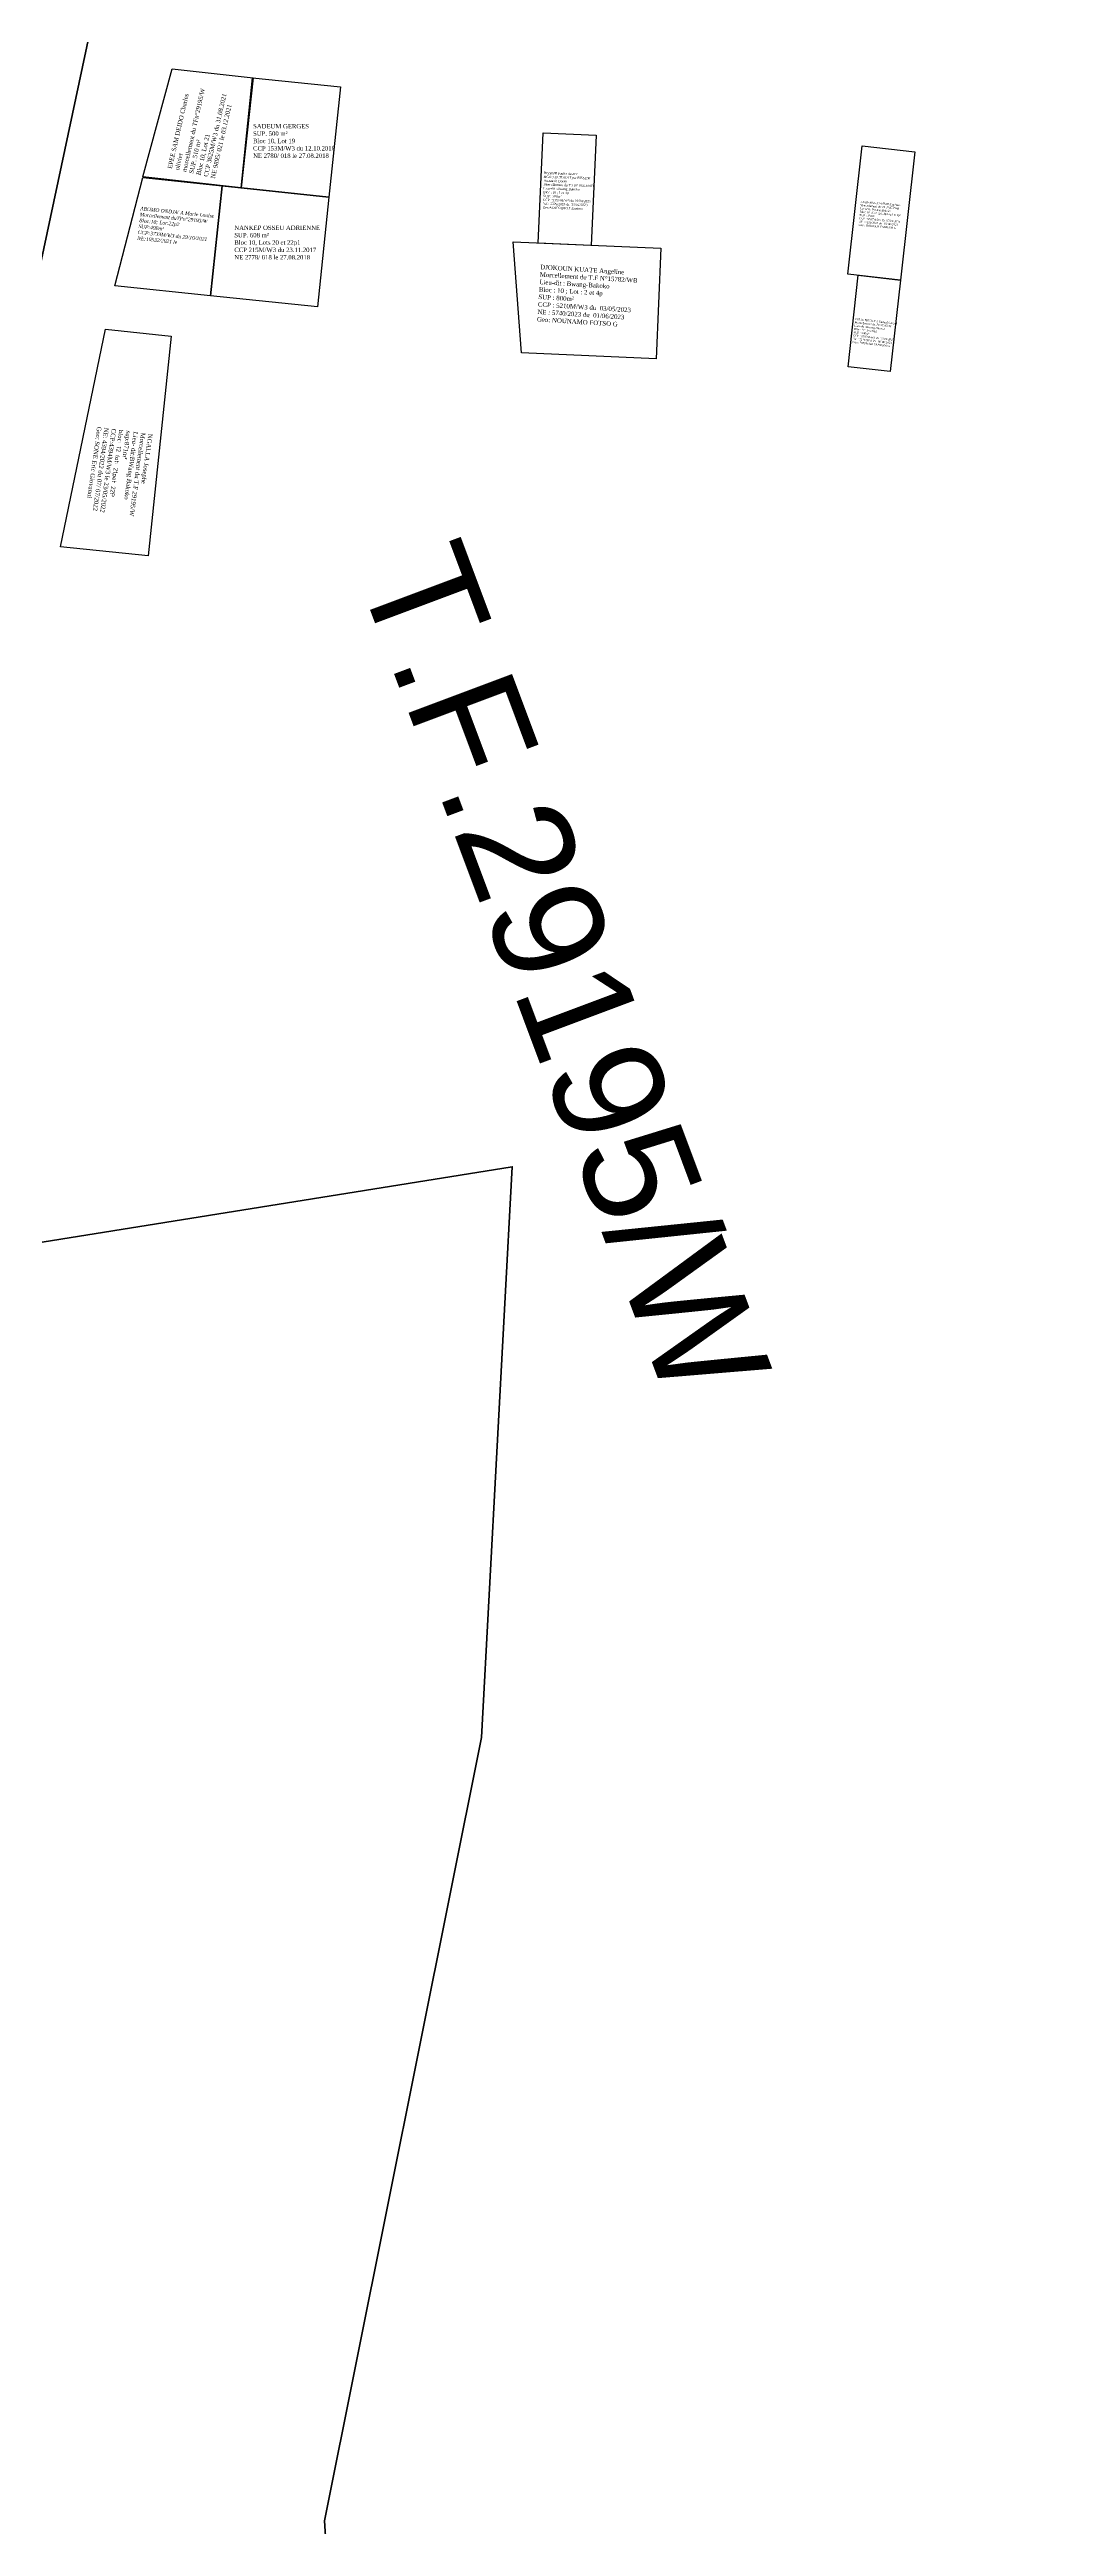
# Model space of a CAD drawing. Header units: millimetres. Extents: x 590121 to 927379, y 438565 to 1441738.
# Drawn here: x 591558 to 591786, y 439175 to 439736 of the extents above; entities that cross this region are included whole.
import ezdxf

# ---------------------------------------------------------------- set-up
doc = ezdxf.new("R2010")
doc.units = ezdxf.units.MM
doc.header["$LTSCALE"] = 10
for name, color, linetype in [('end maj 26 02 2021', 30, 'Continuous'), ('MAJ JAN 2022', 12, 'Continuous'), ('MAJ NOV 2021', 7, 'Continuous')]:
    doc.layers.add(name, color=color, linetype=linetype)
doc.layers.add('MAJ APRES LE 13.01.2023', color=222, linetype='Continuous', lineweight=30)
doc.styles.get("Standard").update_dxf_attribs({"font": 'arial.ttf'})
doc.styles.add('Times 1.0', font='times.ttf', dxfattribs={"width": 0.99, "height": 1})

msp = doc.modelspace()

# ---------------------------------------------------------------- linework, layer by layer
at = {"color": 7, "lineweight": 50, "flags": 128}
msp.add_lwpolyline([(591875.86, 438615.06), (591690.87, 438659.74), (591635.86, 438937.76), (591620.33, 439176.65), (591655.82, 439353.81), (591662.77, 439482.94), (591515.43, 439459.33), (591532.49, 439537.63), (591555.07, 439682.48), (591567.28, 439739.87), (591588.89, 439908.63), (591586.75, 440093), (591607.59, 440168.25), (591560.45, 440190.74), (591559.06, 440224.44), (591548.63, 440250.21), (591520.11, 440425.43), (591548.77, 440439.22), (591729.27, 440055.23), (591952.09, 439918.41)], dxfattribs=at)
at = {"flags": 128}
msp.add_lwpolyline([(591663.02, 439692.15), (591696.37, 439690.75), (591695.38, 439665.7), (591664.87, 439667.06)], close=True, dxfattribs=at)
at = {"color": 6, "flags": 128}
msp.add_lwpolyline([(591570.79, 439672.39), (591585.63, 439670.83), (591580.41, 439621.1), (591560.6, 439623.18)], close=True, dxfattribs=at)
at = {"layer": 'end maj 26 02 2021', "color": 3, "linetype": 'ByBlock', "ltscale": 0.0014}
msp.add_line((591555.07, 439682.48), (591567.28, 439739.87), dxfattribs=at)
at = {"layer": 'end maj 26 02 2021', "color": 150, "flags": 128}
for points in [[(591604.02, 439729.23), (591623.91, 439727.19), (591621.3, 439702.28), (591601.42, 439704.37)], [(591604.02, 439729.23), (591623.91, 439727.19), (591621.3, 439702.28), (591601.42, 439704.37)], [(591604.02, 439729.23), (591623.91, 439727.19), (591621.3, 439702.28), (591601.42, 439704.37)], [(591604.02, 439729.23), (591623.91, 439727.19), (591621.3, 439702.28), (591601.42, 439704.37)], [(591604.02, 439729.23), (591623.91, 439727.19), (591621.3, 439702.28), (591601.42, 439704.37)], [(591604.02, 439729.23), (591623.91, 439727.19), (591621.3, 439702.28), (591601.42, 439704.37)], [(591597.12, 439704.82), (591621.31, 439702.28), (591618.7, 439677.42), (591594.51, 439679.96)], [(591597.12, 439704.82), (591621.31, 439702.28), (591618.7, 439677.42), (591594.51, 439679.96)], [(591597.12, 439704.82), (591621.31, 439702.28), (591618.7, 439677.42), (591594.51, 439679.96)], [(591597.12, 439704.82), (591621.31, 439702.28), (591618.7, 439677.42), (591594.51, 439679.96)], [(591597.12, 439704.82), (591621.31, 439702.28), (591618.7, 439677.42), (591594.51, 439679.96)], [(591597.12, 439704.82), (591621.31, 439702.28), (591618.7, 439677.42), (591594.51, 439679.96)]]:
    msp.add_lwpolyline(points, close=True, dxfattribs=at)
at = {"layer": 'MAJ APRES LE 13.01.2023', "flags": 128}
for points in [[(591669.78, 439716.84), (591681.77, 439716.31), (591680.67, 439691.33), (591668.68, 439691.87)], [(591741.95, 439713.84), (591753.87, 439712.51), (591750.63, 439683.52), (591738.71, 439684.85)], [(591741.09, 439684.59), (591750.63, 439683.52), (591748.32, 439662.82), (591738.78, 439663.89)]]:
    msp.add_lwpolyline(points, close=True, dxfattribs=at)
at = {"layer": 'MAJ JAN 2022', "flags": 128}
msp.add_lwpolyline([(591579.19, 439706.7), (591597.12, 439704.82), (591594.51, 439679.96), (591572.83, 439682.23)], close=True, dxfattribs=at)
msp.add_lwpolyline([(591579.19, 439706.7), (591597.12, 439704.82), (591594.51, 439679.96), (591572.83, 439682.23)], close=True, dxfattribs=at)
msp.add_lwpolyline([(591579.19, 439706.7), (591597.12, 439704.82), (591594.51, 439679.96), (591572.83, 439682.23)], close=True, dxfattribs=at)
msp.add_lwpolyline([(591579.19, 439706.7), (591597.12, 439704.82), (591594.51, 439679.96), (591572.83, 439682.23)], close=True, dxfattribs=at)
at = {"layer": 'MAJ NOV 2021', "lineweight": -3, "flags": 128}
msp.add_lwpolyline([(591585.86, 439731.29), (591604.19, 439729.23), (591601.42, 439704.39), (591579.21, 439706.87)], close=True, dxfattribs=at)
msp.add_lwpolyline([(591585.86, 439731.29), (591604.19, 439729.23), (591601.42, 439704.39), (591579.21, 439706.87)], close=True, dxfattribs=at)
msp.add_lwpolyline([(591585.86, 439731.29), (591604.19, 439729.23), (591601.42, 439704.39), (591579.21, 439706.87)], close=True, dxfattribs=at)
msp.add_lwpolyline([(591585.86, 439731.29), (591604.19, 439729.23), (591601.42, 439704.39), (591579.21, 439706.87)], close=True, dxfattribs=at)

# ---------------------------------------------------------------- texts
at = {"color": 3, "insert": (591669.16, 439687), "char_height": 1.0158, "width": 23.4694, "attachment_point": 1, "rotation": 356.4185}
msp.add_mtext('{\\fTimes New Roman|b0|i0|c0|p18;DJOKOUN KUATE Angeline  \\C7;\\P\\C1;Morcellement du T.F N°15782/WB     \\P\\C256;Lieu-dit : Bwang-Bakoko\\PBloc : 10 ; Lot : 2 et 4p\\PSUP : 800m²\\PCCP : 5210M/W3 du  03/05/2023\\PNE : 5740/2023 du  01/06/2023\\P\\C2;Geo: NOUNAMO FOTSO G}', dxfattribs=at)
at = {"insert": (591581.43, 439648.67), "char_height": 1, "width": 30, "attachment_point": 1, "rotation": 262.1083}
msp.add_mtext('\\A1;{\\fTimes New Roman|b0|i0|c0|p18;NGALLA Josephe\\P\\C1;Morcellement du T.F 29195/W\\P\\C256;Lieu- dit:BWang Bakoko\\Psup:871m\\fISOCPEUR|b0|i0|c0|p34;²\\Pbloc: 12 lot: 21pet 22P\\fTimes New Roman|b0|i0|c0|p18;\\PCCP:4394M/W3 le 23/05/2022\\PNE: 4394/2022 du 07/ 07/2022\\P\\C1;Geo: SONE Eric Giovanni }', dxfattribs=at)
at = {"layer": 'end maj 26 02 2021', "color": 3, "linetype": 'ByBlock', "lineweight": 30}
msp.add_text('T.F.29195/W', height=25, rotation=290.5418, dxfattribs=at).set_placement((591627.44, 439617.37))
at = {"layer": 'end maj 26 02 2021', "color": 150, "linetype": 'ByBlock', "lineweight": -3, "ltscale": 0.0014, "char_height": 1, "width": 40.2431, "attachment_point": 1, "style": 'Times 1.0'}
for s, insert in [('{\\C256;SADEUM GERGES\\fTimes New Roman|b0|i0|c186|p18;\\PSUP. \\fTimes New Roman|b0|i0|c0|p18;500\\fTimes New Roman|b0|i0|c186|p18; m²\\PBloc 1\\fTimes New Roman|b0|i0|c0|p18;0\\fTimes New Roman|b0|i0|c186|p18;, Lot\\fTimes New Roman|b0|i0|c0|p18; 19\\P\\fTimes New Roman|b0|i0|c186|p18;CCP \\fTimes New Roman|b0|i0|c0|p18;153\\fTimes New Roman|b0|i0|c186|p18;M/W3 du \\fTimes New Roman|b0|i0|c0|p18;12\\fTimes New Roman|b0|i0|c186|p18;.\\fTimes New Roman|b0|i0|c0|p18;10\\fTimes New Roman|b0|i0|c186|p18;.201\\fTimes New Roman|b0|i0|c0|p18;8\\fTimes New Roman|b0|i0|c186|p18;\\PNE\\fTimes New Roman|b0|i0|c0|p18; 2780/ 018 le 27.08.2018\\fTimes New Roman|b0|i0|c186|p18;           }', (591604.15, 439718.81)), ('{\\C256;SADEUM GERGES\\fTimes New Roman|b0|i0|c186|p18;\\PSUP. \\fTimes New Roman|b0|i0|c0|p18;500\\fTimes New Roman|b0|i0|c186|p18; m²\\PBloc 1\\fTimes New Roman|b0|i0|c0|p18;0\\fTimes New Roman|b0|i0|c186|p18;, Lot\\fTimes New Roman|b0|i0|c0|p18; 19\\P\\fTimes New Roman|b0|i0|c186|p18;CCP \\fTimes New Roman|b0|i0|c0|p18;153\\fTimes New Roman|b0|i0|c186|p18;M/W3 du \\fTimes New Roman|b0|i0|c0|p18;12\\fTimes New Roman|b0|i0|c186|p18;.\\fTimes New Roman|b0|i0|c0|p18;10\\fTimes New Roman|b0|i0|c186|p18;.201\\fTimes New Roman|b0|i0|c0|p18;8\\fTimes New Roman|b0|i0|c186|p18;\\PNE\\fTimes New Roman|b0|i0|c0|p18; 2780/ 018 le 27.08.2018\\fTimes New Roman|b0|i0|c186|p18;           }', (591604.15, 439718.81)), ('{\\C256;SADEUM GERGES\\fTimes New Roman|b0|i0|c186|p18;\\PSUP. \\fTimes New Roman|b0|i0|c0|p18;500\\fTimes New Roman|b0|i0|c186|p18; m²\\PBloc 1\\fTimes New Roman|b0|i0|c0|p18;0\\fTimes New Roman|b0|i0|c186|p18;, Lot\\fTimes New Roman|b0|i0|c0|p18; 19\\P\\fTimes New Roman|b0|i0|c186|p18;CCP \\fTimes New Roman|b0|i0|c0|p18;153\\fTimes New Roman|b0|i0|c186|p18;M/W3 du \\fTimes New Roman|b0|i0|c0|p18;12\\fTimes New Roman|b0|i0|c186|p18;.\\fTimes New Roman|b0|i0|c0|p18;10\\fTimes New Roman|b0|i0|c186|p18;.201\\fTimes New Roman|b0|i0|c0|p18;8\\fTimes New Roman|b0|i0|c186|p18;\\PNE\\fTimes New Roman|b0|i0|c0|p18; 2780/ 018 le 27.08.2018\\fTimes New Roman|b0|i0|c186|p18;           }', (591604.15, 439718.81)), ('{\\C256;SADEUM GERGES\\fTimes New Roman|b0|i0|c186|p18;\\PSUP. \\fTimes New Roman|b0|i0|c0|p18;500\\fTimes New Roman|b0|i0|c186|p18; m²\\PBloc 1\\fTimes New Roman|b0|i0|c0|p18;0\\fTimes New Roman|b0|i0|c186|p18;, Lot\\fTimes New Roman|b0|i0|c0|p18; 19\\P\\fTimes New Roman|b0|i0|c186|p18;CCP \\fTimes New Roman|b0|i0|c0|p18;153\\fTimes New Roman|b0|i0|c186|p18;M/W3 du \\fTimes New Roman|b0|i0|c0|p18;12\\fTimes New Roman|b0|i0|c186|p18;.\\fTimes New Roman|b0|i0|c0|p18;10\\fTimes New Roman|b0|i0|c186|p18;.201\\fTimes New Roman|b0|i0|c0|p18;8\\fTimes New Roman|b0|i0|c186|p18;\\PNE\\fTimes New Roman|b0|i0|c0|p18; 2780/ 018 le 27.08.2018\\fTimes New Roman|b0|i0|c186|p18;           }', (591604.15, 439718.81)), ('{\\C256;SADEUM GERGES\\fTimes New Roman|b0|i0|c186|p18;\\PSUP. \\fTimes New Roman|b0|i0|c0|p18;500\\fTimes New Roman|b0|i0|c186|p18; m²\\PBloc 1\\fTimes New Roman|b0|i0|c0|p18;0\\fTimes New Roman|b0|i0|c186|p18;, Lot\\fTimes New Roman|b0|i0|c0|p18; 19\\P\\fTimes New Roman|b0|i0|c186|p18;CCP \\fTimes New Roman|b0|i0|c0|p18;153\\fTimes New Roman|b0|i0|c186|p18;M/W3 du \\fTimes New Roman|b0|i0|c0|p18;12\\fTimes New Roman|b0|i0|c186|p18;.\\fTimes New Roman|b0|i0|c0|p18;10\\fTimes New Roman|b0|i0|c186|p18;.201\\fTimes New Roman|b0|i0|c0|p18;8\\fTimes New Roman|b0|i0|c186|p18;\\PNE\\fTimes New Roman|b0|i0|c0|p18; 2780/ 018 le 27.08.2018\\fTimes New Roman|b0|i0|c186|p18;           }', (591604.15, 439718.81)), ('{\\C256;SADEUM GERGES\\fTimes New Roman|b0|i0|c186|p18;\\PSUP. \\fTimes New Roman|b0|i0|c0|p18;500\\fTimes New Roman|b0|i0|c186|p18; m²\\PBloc 1\\fTimes New Roman|b0|i0|c0|p18;0\\fTimes New Roman|b0|i0|c186|p18;, Lot\\fTimes New Roman|b0|i0|c0|p18; 19\\P\\fTimes New Roman|b0|i0|c186|p18;CCP \\fTimes New Roman|b0|i0|c0|p18;153\\fTimes New Roman|b0|i0|c186|p18;M/W3 du \\fTimes New Roman|b0|i0|c0|p18;12\\fTimes New Roman|b0|i0|c186|p18;.\\fTimes New Roman|b0|i0|c0|p18;10\\fTimes New Roman|b0|i0|c186|p18;.201\\fTimes New Roman|b0|i0|c0|p18;8\\fTimes New Roman|b0|i0|c186|p18;\\PNE\\fTimes New Roman|b0|i0|c0|p18; 2780/ 018 le 27.08.2018\\fTimes New Roman|b0|i0|c186|p18;           }', (591604.15, 439718.81)), ('{\\C256;NANKEP OSSEU ADRIENNE\\fTimes New Roman|b0|i0|c186|p18;\\PSUP. \\fTimes New Roman|b0|i0|c0|p18;608\\fTimes New Roman|b0|i0|c186|p18; m²\\PBloc 1\\fTimes New Roman|b0|i0|c0|p18;0\\fTimes New Roman|b0|i0|c186|p18;, Lots \\fTimes New Roman|b0|i0|c0|p18;20 et 22p1\\P\\fTimes New Roman|b0|i0|c186|p18;CCP \\fTimes New Roman|b0|i0|c0|p18;215\\fTimes New Roman|b0|i0|c186|p18;M/W3 du \\fTimes New Roman|b0|i0|c0|p18;2\\fTimes New Roman|b0|i0|c186|p18;3.\\fTimes New Roman|b0|i0|c0|p18;11\\fTimes New Roman|b0|i0|c186|p18;.201\\fTimes New Roman|b0|i0|c0|p18;7\\fTimes New Roman|b0|i0|c186|p18;\\PNE\\fTimes New Roman|b0|i0|c0|p18; 2778/ 018 le 27.08.2018\\fTimes New Roman|b0|i0|c186|p18;           }', (591599.9, 439695.84)), ('{\\C256;NANKEP OSSEU ADRIENNE\\fTimes New Roman|b0|i0|c186|p18;\\PSUP. \\fTimes New Roman|b0|i0|c0|p18;608\\fTimes New Roman|b0|i0|c186|p18; m²\\PBloc 1\\fTimes New Roman|b0|i0|c0|p18;0\\fTimes New Roman|b0|i0|c186|p18;, Lots \\fTimes New Roman|b0|i0|c0|p18;20 et 22p1\\P\\fTimes New Roman|b0|i0|c186|p18;CCP \\fTimes New Roman|b0|i0|c0|p18;215\\fTimes New Roman|b0|i0|c186|p18;M/W3 du \\fTimes New Roman|b0|i0|c0|p18;2\\fTimes New Roman|b0|i0|c186|p18;3.\\fTimes New Roman|b0|i0|c0|p18;11\\fTimes New Roman|b0|i0|c186|p18;.201\\fTimes New Roman|b0|i0|c0|p18;7\\fTimes New Roman|b0|i0|c186|p18;\\PNE\\fTimes New Roman|b0|i0|c0|p18; 2778/ 018 le 27.08.2018\\fTimes New Roman|b0|i0|c186|p18;           }', (591599.9, 439695.84)), ('{\\C256;NANKEP OSSEU ADRIENNE\\fTimes New Roman|b0|i0|c186|p18;\\PSUP. \\fTimes New Roman|b0|i0|c0|p18;608\\fTimes New Roman|b0|i0|c186|p18; m²\\PBloc 1\\fTimes New Roman|b0|i0|c0|p18;0\\fTimes New Roman|b0|i0|c186|p18;, Lots \\fTimes New Roman|b0|i0|c0|p18;20 et 22p1\\P\\fTimes New Roman|b0|i0|c186|p18;CCP \\fTimes New Roman|b0|i0|c0|p18;215\\fTimes New Roman|b0|i0|c186|p18;M/W3 du \\fTimes New Roman|b0|i0|c0|p18;2\\fTimes New Roman|b0|i0|c186|p18;3.\\fTimes New Roman|b0|i0|c0|p18;11\\fTimes New Roman|b0|i0|c186|p18;.201\\fTimes New Roman|b0|i0|c0|p18;7\\fTimes New Roman|b0|i0|c186|p18;\\PNE\\fTimes New Roman|b0|i0|c0|p18; 2778/ 018 le 27.08.2018\\fTimes New Roman|b0|i0|c186|p18;           }', (591599.9, 439695.84)), ('{\\C256;NANKEP OSSEU ADRIENNE\\fTimes New Roman|b0|i0|c186|p18;\\PSUP. \\fTimes New Roman|b0|i0|c0|p18;608\\fTimes New Roman|b0|i0|c186|p18; m²\\PBloc 1\\fTimes New Roman|b0|i0|c0|p18;0\\fTimes New Roman|b0|i0|c186|p18;, Lots \\fTimes New Roman|b0|i0|c0|p18;20 et 22p1\\P\\fTimes New Roman|b0|i0|c186|p18;CCP \\fTimes New Roman|b0|i0|c0|p18;215\\fTimes New Roman|b0|i0|c186|p18;M/W3 du \\fTimes New Roman|b0|i0|c0|p18;2\\fTimes New Roman|b0|i0|c186|p18;3.\\fTimes New Roman|b0|i0|c0|p18;11\\fTimes New Roman|b0|i0|c186|p18;.201\\fTimes New Roman|b0|i0|c0|p18;7\\fTimes New Roman|b0|i0|c186|p18;\\PNE\\fTimes New Roman|b0|i0|c0|p18; 2778/ 018 le 27.08.2018\\fTimes New Roman|b0|i0|c186|p18;           }', (591599.9, 439695.84)), ('{\\C256;NANKEP OSSEU ADRIENNE\\fTimes New Roman|b0|i0|c186|p18;\\PSUP. \\fTimes New Roman|b0|i0|c0|p18;608\\fTimes New Roman|b0|i0|c186|p18; m²\\PBloc 1\\fTimes New Roman|b0|i0|c0|p18;0\\fTimes New Roman|b0|i0|c186|p18;, Lots \\fTimes New Roman|b0|i0|c0|p18;20 et 22p1\\P\\fTimes New Roman|b0|i0|c186|p18;CCP \\fTimes New Roman|b0|i0|c0|p18;215\\fTimes New Roman|b0|i0|c186|p18;M/W3 du \\fTimes New Roman|b0|i0|c0|p18;2\\fTimes New Roman|b0|i0|c186|p18;3.\\fTimes New Roman|b0|i0|c0|p18;11\\fTimes New Roman|b0|i0|c186|p18;.201\\fTimes New Roman|b0|i0|c0|p18;7\\fTimes New Roman|b0|i0|c186|p18;\\PNE\\fTimes New Roman|b0|i0|c0|p18; 2778/ 018 le 27.08.2018\\fTimes New Roman|b0|i0|c186|p18;           }', (591599.9, 439695.84)), ('{\\C256;NANKEP OSSEU ADRIENNE\\fTimes New Roman|b0|i0|c186|p18;\\PSUP. \\fTimes New Roman|b0|i0|c0|p18;608\\fTimes New Roman|b0|i0|c186|p18; m²\\PBloc 1\\fTimes New Roman|b0|i0|c0|p18;0\\fTimes New Roman|b0|i0|c186|p18;, Lots \\fTimes New Roman|b0|i0|c0|p18;20 et 22p1\\P\\fTimes New Roman|b0|i0|c186|p18;CCP \\fTimes New Roman|b0|i0|c0|p18;215\\fTimes New Roman|b0|i0|c186|p18;M/W3 du \\fTimes New Roman|b0|i0|c0|p18;2\\fTimes New Roman|b0|i0|c186|p18;3.\\fTimes New Roman|b0|i0|c0|p18;11\\fTimes New Roman|b0|i0|c186|p18;.201\\fTimes New Roman|b0|i0|c0|p18;7\\fTimes New Roman|b0|i0|c186|p18;\\PNE\\fTimes New Roman|b0|i0|c0|p18; 2778/ 018 le 27.08.2018\\fTimes New Roman|b0|i0|c186|p18;           }', (591599.9, 439695.84))]:
    msp.add_mtext(s, dxfattribs=dict(at, insert=insert))
at = {"layer": 'MAJ APRES LE 13.01.2023', "attachment_point": 1}
for s, insert, char_height, width, rotation in [('{\\fTimes New Roman|b0|i0|c0|p18;BISSENI Paulin Arthur \\PNGO NGUIDJOI Epse BISSENI Anastasie Dorah \\P\\C1;Morcellement du T.F N°18454/WB     \\P\\C256;Lieu-dit : Bwang-Bakoko\\PBloc : 10 ; Lot :1p\\PSUP : 300m²\\PCCP : 5193 M/W3 du 19/04/2023\\PNE : 5229/2023 du  25/04/2023\\P\\C1;Geo:NOUNAMO.F.Gustave}', (591669.95, 439708.01), 0.521, 11.1849, 358.1845), ('{\\fTimes New Roman|b0|i0|c0|p18;NGOUANA KAMKUI Stephane       \\P\\C1;Morcellement du TF 37562/WB     \\P\\C256;Lieu-dit : Bwang-Bakoko\\PBloc: 10 ; Lot: 3p1,4p1,5p1 et 6p1\\PSUP : 350m²\\PCCP : 5287M/W3 du  07/06/2023\\PNE : 7220/2023 du  16/ 06/2023\\P\\C1;Geo : DJIEKAM FANKAM G}', (591741.62, 439701.43), 0.4474, 12.5488, 355.2337), ('{\\fTimes New Roman|b0|i0|c0|p18;FOTIO MBOUYA Ramuald Aimé       \\P\\C1;Morcellement du TF 37562/W     \\P\\C256;Lieu-dit : Bwang-Bakoko\\PBloc: 10 ; Lot: 6p2\\PSUP : 200m²\\PCCP : 5287M/W3 du  07/06/2023\\PNE : 7219/2023 du  16/ 06/2023\\P\\C1;Geo : DJIEKAM FANKAM G}', (591740.39, 439674.93), 0.4474, 12.5488, 353.6968)]:
    msp.add_mtext(s, dxfattribs=dict(at, insert=insert, char_height=char_height, width=width, rotation=rotation))
at = {"layer": 'MAJ JAN 2022', "insert": (591578.68, 439700.12), "char_height": 0.8079, "attachment_point": 1, "rotation": 354.0788}
msp.add_mtext_dynamic_manual_height_columns("{\\fTimes New Roman|b0|i1|c0|p18;ABOMO ONDJA' A Marie Louise\\PMorcellement duTFn°29195/W\\PBloc:10; Lot:22p2\\PSUP:498m²\\PCCP:3733M/W3 du 29/10/2021\\PNE:10532/2021 le 29/12/2021}", width=53.6759, gutter_width=12.5, heights=[27.44], dxfattribs=at)
msp.add_mtext_dynamic_manual_height_columns("{\\fTimes New Roman|b0|i1|c0|p18;ABOMO ONDJA' A Marie Louise\\PMorcellement duTFn°29195/W\\PBloc:10; Lot:22p2\\PSUP:498m²\\PCCP:3733M/W3 du 29/10/2021\\PNE:10532/2021 le 29/12/2021}", width=53.6759, gutter_width=12.5, heights=[27.44], dxfattribs=at)
msp.add_mtext_dynamic_manual_height_columns("{\\fTimes New Roman|b0|i1|c0|p18;ABOMO ONDJA' A Marie Louise\\PMorcellement duTFn°29195/W\\PBloc:10; Lot:22p2\\PSUP:498m²\\PCCP:3733M/W3 du 29/10/2021\\PNE:10532/2021 le 29/12/2021}", width=53.6759, gutter_width=12.5, heights=[27.44], dxfattribs=at)
msp.add_mtext_dynamic_manual_height_columns("{\\fTimes New Roman|b0|i1|c0|p18;ABOMO ONDJA' A Marie Louise\\PMorcellement duTFn°29195/W\\PBloc:10; Lot:22p2\\PSUP:498m²\\PCCP:3733M/W3 du 29/10/2021\\PNE:10532/2021 le 29/12/2021}", width=53.6759, gutter_width=12.5, heights=[27.44], dxfattribs=at)
at = {"layer": 'MAJ NOV 2021', "color": 150, "linetype": 'ByBlock', "lineweight": -3, "ltscale": 0.0014, "insert": (591584.78, 439708.85), "char_height": 1, "width": 40.2431, "attachment_point": 1, "rotation": 77.2301, "style": 'Times 1.0'}
msp.add_mtext('{\\C256;EPEE SAM DEIDO Charles \\Polivier\\P\\C1;morcellement du TFn°29195/W \\P\\fTimes New Roman|b0|i0|c186|p18;\\C256;SUP. \\fTimes New Roman|b0|i0|c0|p18;510\\fTimes New Roman|b0|i0|c186|p18; m²\\PBloc 1\\fTimes New Roman|b0|i0|c0|p18;0\\fTimes New Roman|b0|i0|c186|p18;, Lot\\fTimes New Roman|b0|i0|c0|p18; 21\\P\\fTimes New Roman|b0|i0|c186|p18;CCP \\fTimes New Roman|b0|i0|c0|p18;3625\\fTimes New Roman|b0|i0|c186|p18;M/W3 du \\fTimes New Roman|b0|i0|c0|p18;31.08.2021\\P\\fTimes New Roman|b0|i0|c186|p18;NE\\fTimes New Roman|b0|i0|c0|p18; 9895/ 021 le 03.12.2021\\fTimes New Roman|b0|i0|c186|p18;         }', dxfattribs=at)
msp.add_mtext('{\\C256;EPEE SAM DEIDO Charles \\Polivier\\P\\C1;morcellement du TFn°29195/W \\P\\fTimes New Roman|b0|i0|c186|p18;\\C256;SUP. \\fTimes New Roman|b0|i0|c0|p18;510\\fTimes New Roman|b0|i0|c186|p18; m²\\PBloc 1\\fTimes New Roman|b0|i0|c0|p18;0\\fTimes New Roman|b0|i0|c186|p18;, Lot\\fTimes New Roman|b0|i0|c0|p18; 21\\P\\fTimes New Roman|b0|i0|c186|p18;CCP \\fTimes New Roman|b0|i0|c0|p18;3625\\fTimes New Roman|b0|i0|c186|p18;M/W3 du \\fTimes New Roman|b0|i0|c0|p18;31.08.2021\\P\\fTimes New Roman|b0|i0|c186|p18;NE\\fTimes New Roman|b0|i0|c0|p18; 9895/ 021 le 03.12.2021\\fTimes New Roman|b0|i0|c186|p18;         }', dxfattribs=at)
msp.add_mtext('{\\C256;EPEE SAM DEIDO Charles \\Polivier\\P\\C1;morcellement du TFn°29195/W \\P\\fTimes New Roman|b0|i0|c186|p18;\\C256;SUP. \\fTimes New Roman|b0|i0|c0|p18;510\\fTimes New Roman|b0|i0|c186|p18; m²\\PBloc 1\\fTimes New Roman|b0|i0|c0|p18;0\\fTimes New Roman|b0|i0|c186|p18;, Lot\\fTimes New Roman|b0|i0|c0|p18; 21\\P\\fTimes New Roman|b0|i0|c186|p18;CCP \\fTimes New Roman|b0|i0|c0|p18;3625\\fTimes New Roman|b0|i0|c186|p18;M/W3 du \\fTimes New Roman|b0|i0|c0|p18;31.08.2021\\P\\fTimes New Roman|b0|i0|c186|p18;NE\\fTimes New Roman|b0|i0|c0|p18; 9895/ 021 le 03.12.2021\\fTimes New Roman|b0|i0|c186|p18;         }', dxfattribs=at)
msp.add_mtext('{\\C256;EPEE SAM DEIDO Charles \\Polivier\\P\\C1;morcellement du TFn°29195/W \\P\\fTimes New Roman|b0|i0|c186|p18;\\C256;SUP. \\fTimes New Roman|b0|i0|c0|p18;510\\fTimes New Roman|b0|i0|c186|p18; m²\\PBloc 1\\fTimes New Roman|b0|i0|c0|p18;0\\fTimes New Roman|b0|i0|c186|p18;, Lot\\fTimes New Roman|b0|i0|c0|p18; 21\\P\\fTimes New Roman|b0|i0|c186|p18;CCP \\fTimes New Roman|b0|i0|c0|p18;3625\\fTimes New Roman|b0|i0|c186|p18;M/W3 du \\fTimes New Roman|b0|i0|c0|p18;31.08.2021\\P\\fTimes New Roman|b0|i0|c186|p18;NE\\fTimes New Roman|b0|i0|c0|p18; 9895/ 021 le 03.12.2021\\fTimes New Roman|b0|i0|c186|p18;         }', dxfattribs=at)

doc.saveas('drawing.dxf')
